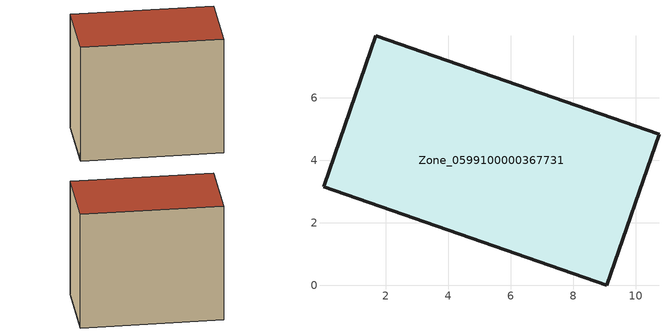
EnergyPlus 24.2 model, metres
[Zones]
Zone_0599100000367731
 floor ground (C_G): 9.07,0 0.01,3.15 0.03,3.21 1.68,7.98 10.74,4.82 z0
 wall outside (C_F): 10.74,4.82 1.68,7.98 0.03,3.21 0.01,3.15 9.07,0 10.74,4.82 z0:8.4
 roof outside (C_R): 0.01,3.15 9.07,0 10.74,4.82 1.68,7.98 0.03,3.21 z8.4
[BUILDING]
Pand.0599100000367731: North Axis=0; Terrain=City; Loads Convergence Tolerance Value=0.04; Temperature Convergence Tolerance Value=0.4; Solar Distribution=FullExterior; Maximum Number of Warmup Days=25; Minimum Number of Warmup Days=1
[Site:Location]
Rotterdam.The.Hague.AP_ZH_NLD Design_Conditions: Latitude=51.96; Longitude=4.45; Time Zone=1; Elevation=-4.5
[SITE:GROUNDTEMPERATURE:BUILDINGSURFACE]
18, 18, 18, 18, 18, 18, 18, 18, 18, 18, 18, 18
[MATERIAL] Thermal Absorptance=0.9; Solar Absorptance=0.7; Visible Absorptance=0.7
Name | Roughness | Thickness | Conductivity | Density | Specific Heat
G.TI.1992-2005 | MediumSmooth | 0.15 | 0.06 | 540 | 1210
F.TI.1992-2005 | Rough | 0.3 | 0.12 | 1920 | 840
R.TI.1992-2005 | MediumRough | 0.2 | 0.08 | 1500 | 1000
[CONSTRUCTION]
C_G: G.TI.1992-2005
C_F: F.TI.1992-2005
C_R: R.TI.1992-2005
[ZONE]
Zone_0599100000367731: Type=1; Multiplier=1; Ceiling Height=Autocalculate; Volume=Autocalculate; Floor Area=autocalculate; Part of Total Floor Area=Yes
[ZONEINFILTRATION:DESIGNFLOWRATE]
Infil_Zone_0599100000367731: Zone or ZoneList or Space or SpaceList=Zone_0599100000367731; Schedule=AlwaysOn; Design Flow Rate Calculation Method=Flow/Area; Flow Rate per Floor Area=0.0015; Constant Term Coefficient=1; Temperature Term Coefficient=0; Velocity Term Coefficient=0; Velocity Squared Term Coefficient=0
[HVACTEMPLATE:ZONE:IDEALLOADSAIRSYSTEM]
Zone_0599100000367731: Maximum Heating Supply Air Temperature=50; Minimum Cooling Supply Air Temperature=13; Maximum Heating Supply Air Humidity Ratio=0.0156; Minimum Cooling Supply Air Humidity Ratio=0.0077; Heating Limit=NoLimit; Cooling Limit=NoLimit; Dehumidification Control Type=ConstantSensibleHeatRatio; Cooling Sensible Heat Ratio=0.7; Dehumidification Setpoint=60; Humidification Control Type=None; Humidification Setpoint=30; Outdoor Air Method=None; Outdoor Air Flow Rate per Person=0.00944; Outdoor Air Flow Rate per Zone Floor Area=0; Outdoor Air Flow Rate per Zone=0; Demand Controlled Ventilation Type=None; Outdoor Air Economizer Type=NoEconomizer; Heat Recovery Type=None; Sensible Heat Recovery Effectiveness=0.7; Latent Heat Recovery Effectiveness=0.65
[ZONECONTROL:THERMOSTAT]
ThermostatControl_Zone_0599100000367731: Zone or ZoneList=Zone_0599100000367731; Control Type Schedule=DualSetpointControlType; Control 1=Thermostat_Zone_0599100000367731; Temperature Difference Between Cutout And Setpoint=0
[THERMOSTATSETPOINT:DUALSETPOINT]
Thermostat_Zone_0599100000367731: Heating Setpoint Temperature Schedule=HeatingSetpoint_Zone_0599100000367731; Cooling Setpoint Temperature Schedule=CoolingSetpoint_Zone_0599100000367731
[SCHEDULE:COMPACT]
HeatingSetpoint_Zone_0599100000367731: Through: 12/31, For: AllDays, Until: 24:00, 21
CoolingSetpoint_Zone_0599100000367731: Through: 12/31, For: AllDays, Until: 24:00, 24
DualSetpointControlType: Through: 12/31, For: AllDays, Until: 24:00, 4
AlwaysOn: Through: 12/31, For: AllDays, Until: 24:00, 1
